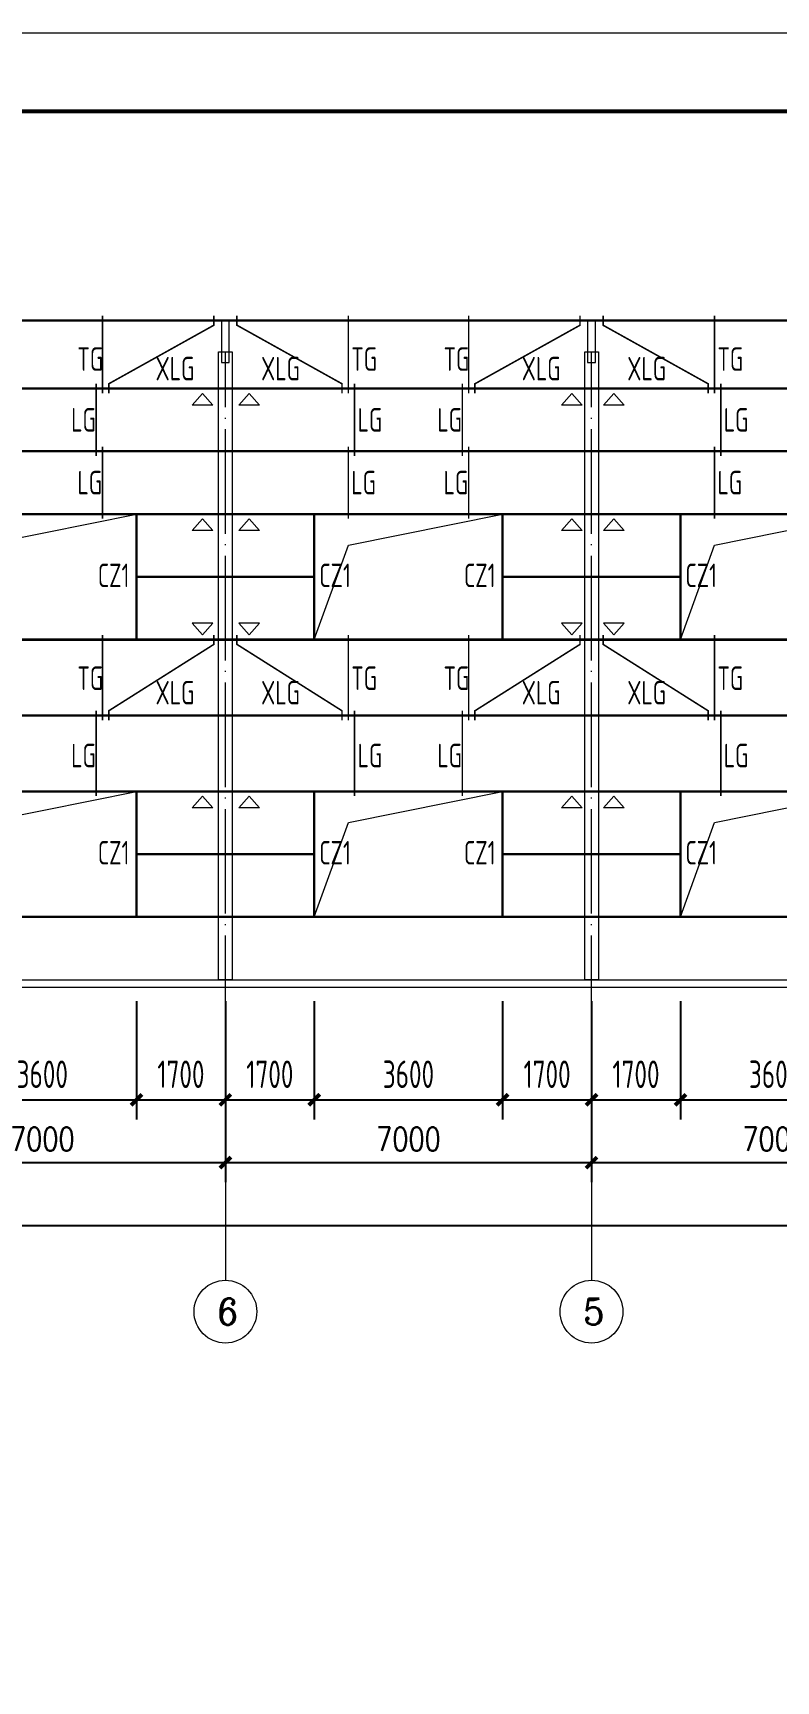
# Model space of a CAD drawing. Header units: millimetres. Extents: x 19781 to 898973, y -947928 to -267362.
# Drawn here: x 506534 to 520740, y -672731 to -641231 of the extents above; entities that cross this region are included whole.
import ezdxf

# ---------------------------------------------------------------- set-up
doc = ezdxf.new("R2010")
doc.units = ezdxf.units.MM
doc.header["$LTSCALE"] = 100
doc.linetypes.add('DOTE', pattern=[2.42, 2, -0.2, 0.02, -0.2])
doc.layers.get('0').update_dxf_attribs({"lineweight": 18})
for name, color, linetype, lineweight in [('10', 7, 'Continuous', 18), ('11000', 4, 'Continuous', 18), ('14', 2, 'Continuous', 18), ('AXIS', 3, 'Continuous', 18), ('AXIS_TEXT', 7, 'Continuous', 18), ('BORDER', 7, 'Continuous', 18), ('DOTE', 1, 'DOTE', 18), ('PUB_DIM', 3, 'Continuous', 18), ('数字', 3, 'Continuous', 20), ('构件号', 1, 'Continuous', 18), ('系杆支撑', 2, 'Continuous', 18)]:
    doc.layers.add(name, color=color, linetype=linetype, lineweight=lineweight)
doc.styles.add('_TCH_AXIS', font='complex.shx', dxfattribs={"bigfont": 'gbcbig.shx'})
doc.styles.add('COMPLEX', font='complex.shx', dxfattribs={"bigfont": 'gbcbig.shx'})
doc.styles.add('dim_font', font='simplex.shx', dxfattribs={"width": 0.8, "bigfont": 'gbcbig.shx'})
doc.styles.add('TSSD_REIN', font='tssdeng.shx', dxfattribs={"width": 0.7, "bigfont": 'hztxt.shx'})
doc.dimstyles.new('DIMN150', dxfattribs={"dimscale": 1.5, "dimtxt": 300, "dimasz": 1, "dimexe": 250, "dimexo": 300, "dimgap": 150, "dimtad": 1, "dimdec": 0, "dimzin": 0, "dimdsep": 46, "dimtxsty": 'dim_font', "dimblk": '_CAXARROW', "dimcen": 0.09, "dimdle": 2, "dimclrt": 7, "dimadec": 0, "dimazin": 0, "dimtfac": 1, "dimtdec": 0, "dimtix": 1, "dimtmove": 2, "dimatfit": 3, "dimfxl": 1, "dimtolj": 1, "dimtzin": 0, "dimarcsym": 0})

# ---------------------------------------------------------------- blocks, each defined once
blk = doc.blocks.new('_DIMX')
blk.add_line((-150, 0), (150, 0))
blk.add_lwpolyline([(-70, -70, 50, 50, 0), (70, 70, 50, 50, 0)], format="xyseb")
blk = doc.blocks.new('*X194')
at = {"layer": 'AXIS', "color": 0, "lineweight": -2, "transparency": 16777216}
for p, q in [((503213, -660934), (503213, -663196)), ((510213, -660934), (510213, -663196)), ((503215, -662821), (510212, -662821))]:
    blk.add_line(p, q, dxfattribs=at)
at = {"layer": 'AXIS', "color": 0, "lineweight": -2, "transparency": 16777216, "xscale": 1.5, "yscale": 1.5, "zscale": 1.5, "rotation": 180}
blk.add_blockref('_DIMX', (503213, -662821), dxfattribs=at)
at = {"layer": 'AXIS', "color": 0, "lineweight": -2, "transparency": 16777216, "xscale": 1.5, "yscale": 1.5, "zscale": 1.5}
blk.add_blockref('_DIMX', (510213, -662821), dxfattribs=at)
at = {"layer": 'AXIS', "color": 7, "transparency": 16777216, "insert": (506713, -662371), "char_height": 450, "width": 3805.71, "attachment_point": 5, "style": 'dim_font'}
blk.add_mtext('7000', dxfattribs=at)
blk = doc.blocks.new('_CAXARROW')
blk.add_hatch(color=0).paths.add_polyline_path([(0, 0), (-1, 0.125), (-1, -0.125)], flags=0)
blk = doc.blocks.new('*X195')
at = {"layer": 'AXIS', "color": 0, "lineweight": -2, "transparency": 16777216}
for p, q in [((510213, -660934), (510213, -663196)), ((517213, -660934), (517213, -663196)), ((510215, -662821), (517212, -662821))]:
    blk.add_line(p, q, dxfattribs=at)
at = {"layer": 'AXIS', "color": 0, "lineweight": -2, "transparency": 16777216, "xscale": 1.5, "yscale": 1.5, "zscale": 1.5, "rotation": 180}
blk.add_blockref('_DIMX', (510213, -662821), dxfattribs=at)
at = {"layer": 'AXIS', "color": 0, "lineweight": -2, "transparency": 16777216, "xscale": 1.5, "yscale": 1.5, "zscale": 1.5}
blk.add_blockref('_DIMX', (517213, -662821), dxfattribs=at)
at = {"layer": 'AXIS', "color": 7, "transparency": 16777216, "insert": (513713, -662371), "char_height": 450, "width": 3805.71, "attachment_point": 5, "style": 'dim_font'}
blk.add_mtext('7000', dxfattribs=at)
blk = doc.blocks.new('*X196')
at = {"layer": 'AXIS', "color": 0, "lineweight": -2, "transparency": 16777216}
for p, q in [((517213, -660934), (517213, -663196)), ((524213, -660934), (524213, -663196)), ((517215, -662821), (524212, -662821))]:
    blk.add_line(p, q, dxfattribs=at)
at = {"layer": 'AXIS', "color": 0, "lineweight": -2, "transparency": 16777216, "xscale": 1.5, "yscale": 1.5, "zscale": 1.5, "rotation": 180}
blk.add_blockref('_DIMX', (517213, -662821), dxfattribs=at)
at = {"layer": 'AXIS', "color": 0, "lineweight": -2, "transparency": 16777216, "xscale": 1.5, "yscale": 1.5, "zscale": 1.5}
blk.add_blockref('_DIMX', (524213, -662821), dxfattribs=at)
at = {"layer": 'AXIS', "color": 7, "transparency": 16777216, "insert": (520713, -662371), "char_height": 450, "width": 3805.71, "attachment_point": 5, "style": 'dim_font'}
blk.add_mtext('7000', dxfattribs=at)
blk = doc.blocks.new('*X200')
at = {"layer": 'AXIS', "color": 0, "lineweight": -2, "transparency": 16777216}
for p, q in [((447213, -661234), (447213, -664396)), ((545213, -661234), (545213, -664396)), ((447215, -664021), (545212, -664021))]:
    blk.add_line(p, q, dxfattribs=at)
at = {"layer": 'AXIS', "color": 0, "lineweight": -2, "transparency": 16777216, "xscale": 1.5, "yscale": 1.5, "zscale": 1.5, "rotation": 180}
blk.add_blockref('_DIMX', (447213, -664021), dxfattribs=at)
at = {"layer": 'AXIS', "color": 0, "lineweight": -2, "transparency": 16777216, "xscale": 1.5, "yscale": 1.5, "zscale": 1.5}
blk.add_blockref('_DIMX', (545213, -664021), dxfattribs=at)
at = {"layer": 'AXIS', "color": 7, "transparency": 16777216, "insert": (496213, -663571), "char_height": 450, "width": 4834.29, "attachment_point": 5, "style": 'dim_font'}
blk.add_mtext('98000', dxfattribs=at)
blk = doc.blocks.new('*X786')
at = {"layer": 'AXIS', "color": 0, "lineweight": -2, "transparency": 16777216}
for p, q in [((504913, -659734), (504913, -661996)), ((508513, -659734), (508513, -661996)), ((504915, -661621), (508512, -661621))]:
    blk.add_line(p, q, dxfattribs=at)
at = {"layer": 'AXIS', "color": 0, "lineweight": -2, "transparency": 16777216, "xscale": 1.5, "yscale": 1.5, "zscale": 1.5, "rotation": 180}
blk.add_blockref('_DIMX', (504913, -661621), dxfattribs=at)
at = {"layer": 'AXIS', "color": 0, "lineweight": -2, "transparency": 16777216, "xscale": 1.5, "yscale": 1.5, "zscale": 1.5}
blk.add_blockref('_DIMX', (508513, -661621), dxfattribs=at)
at = {"layer": 'AXIS', "color": 7, "transparency": 16777216, "insert": (506713, -661133), "char_height": 525, "width": 3885, "attachment_point": 5, "style": 'TSSD_REIN'}
blk.add_mtext('3600', dxfattribs=at)
blk = doc.blocks.new('*X787')
at = {"layer": 'AXIS', "color": 0, "lineweight": -2, "transparency": 16777216}
for p, q in [((508513, -659734), (508513, -661996)), ((510213, -659734), (510213, -661996)), ((508515, -661621), (510212, -661621))]:
    blk.add_line(p, q, dxfattribs=at)
at = {"layer": 'AXIS', "color": 0, "lineweight": -2, "transparency": 16777216, "xscale": 1.5, "yscale": 1.5, "zscale": 1.5, "rotation": 180}
blk.add_blockref('_DIMX', (508513, -661621), dxfattribs=at)
at = {"layer": 'AXIS', "color": 0, "lineweight": -2, "transparency": 16777216, "xscale": 1.5, "yscale": 1.5, "zscale": 1.5}
blk.add_blockref('_DIMX', (510213, -661621), dxfattribs=at)
at = {"layer": 'AXIS', "color": 7, "transparency": 16777216, "insert": (509363, -661133), "char_height": 525, "width": 3727.5, "attachment_point": 5, "style": 'TSSD_REIN'}
blk.add_mtext('1700', dxfattribs=at)
blk = doc.blocks.new('*X788')
at = {"layer": 'AXIS', "color": 0, "lineweight": -2, "transparency": 16777216}
for p, q in [((510213, -659734), (510213, -661996)), ((511913, -659734), (511913, -661996)), ((510215, -661621), (511912, -661621))]:
    blk.add_line(p, q, dxfattribs=at)
at = {"layer": 'AXIS', "color": 0, "lineweight": -2, "transparency": 16777216, "xscale": 1.5, "yscale": 1.5, "zscale": 1.5, "rotation": 180}
blk.add_blockref('_DIMX', (510213, -661621), dxfattribs=at)
at = {"layer": 'AXIS', "color": 0, "lineweight": -2, "transparency": 16777216, "xscale": 1.5, "yscale": 1.5, "zscale": 1.5}
blk.add_blockref('_DIMX', (511913, -661621), dxfattribs=at)
at = {"layer": 'AXIS', "color": 7, "transparency": 16777216, "insert": (511063, -661133), "char_height": 525, "width": 3727.5, "attachment_point": 5, "style": 'TSSD_REIN'}
blk.add_mtext('1700', dxfattribs=at)
blk = doc.blocks.new('*X789')
at = {"layer": 'AXIS', "color": 0, "lineweight": -2, "transparency": 16777216}
for p, q in [((511913, -659734), (511913, -661996)), ((515513, -659734), (515513, -661996)), ((511915, -661621), (515512, -661621))]:
    blk.add_line(p, q, dxfattribs=at)
at = {"layer": 'AXIS', "color": 0, "lineweight": -2, "transparency": 16777216, "xscale": 1.5, "yscale": 1.5, "zscale": 1.5, "rotation": 180}
blk.add_blockref('_DIMX', (511913, -661621), dxfattribs=at)
at = {"layer": 'AXIS', "color": 0, "lineweight": -2, "transparency": 16777216, "xscale": 1.5, "yscale": 1.5, "zscale": 1.5}
blk.add_blockref('_DIMX', (515513, -661621), dxfattribs=at)
at = {"layer": 'AXIS', "color": 7, "transparency": 16777216, "insert": (513713, -661133), "char_height": 525, "width": 3885, "attachment_point": 5, "style": 'TSSD_REIN'}
blk.add_mtext('3600', dxfattribs=at)
blk = doc.blocks.new('*X790')
at = {"layer": 'AXIS', "color": 0, "lineweight": -2, "transparency": 16777216}
for p, q in [((515513, -659734), (515513, -661996)), ((517213, -659734), (517213, -661996)), ((515515, -661621), (517212, -661621))]:
    blk.add_line(p, q, dxfattribs=at)
at = {"layer": 'AXIS', "color": 0, "lineweight": -2, "transparency": 16777216, "xscale": 1.5, "yscale": 1.5, "zscale": 1.5, "rotation": 180}
blk.add_blockref('_DIMX', (515513, -661621), dxfattribs=at)
at = {"layer": 'AXIS', "color": 0, "lineweight": -2, "transparency": 16777216, "xscale": 1.5, "yscale": 1.5, "zscale": 1.5}
blk.add_blockref('_DIMX', (517213, -661621), dxfattribs=at)
at = {"layer": 'AXIS', "color": 7, "transparency": 16777216, "insert": (516363, -661133), "char_height": 525, "width": 3727.5, "attachment_point": 5, "style": 'TSSD_REIN'}
blk.add_mtext('1700', dxfattribs=at)
blk = doc.blocks.new('*X791')
at = {"layer": 'AXIS', "color": 0, "lineweight": -2, "transparency": 16777216}
for p, q in [((517213, -659734), (517213, -661996)), ((518913, -659734), (518913, -661996)), ((517215, -661621), (518912, -661621))]:
    blk.add_line(p, q, dxfattribs=at)
at = {"layer": 'AXIS', "color": 0, "lineweight": -2, "transparency": 16777216, "xscale": 1.5, "yscale": 1.5, "zscale": 1.5, "rotation": 180}
blk.add_blockref('_DIMX', (517213, -661621), dxfattribs=at)
at = {"layer": 'AXIS', "color": 0, "lineweight": -2, "transparency": 16777216, "xscale": 1.5, "yscale": 1.5, "zscale": 1.5}
blk.add_blockref('_DIMX', (518913, -661621), dxfattribs=at)
at = {"layer": 'AXIS', "color": 7, "transparency": 16777216, "insert": (518063, -661133), "char_height": 525, "width": 3727.5, "attachment_point": 5, "style": 'TSSD_REIN'}
blk.add_mtext('1700', dxfattribs=at)
blk = doc.blocks.new('*X792')
at = {"layer": 'AXIS', "color": 0, "lineweight": -2, "transparency": 16777216}
for p, q in [((518913, -659734), (518913, -661996)), ((522513, -659734), (522513, -661996)), ((518915, -661621), (522512, -661621))]:
    blk.add_line(p, q, dxfattribs=at)
at = {"layer": 'AXIS', "color": 0, "lineweight": -2, "transparency": 16777216, "xscale": 1.5, "yscale": 1.5, "zscale": 1.5, "rotation": 180}
blk.add_blockref('_DIMX', (518913, -661621), dxfattribs=at)
at = {"layer": 'AXIS', "color": 0, "lineweight": -2, "transparency": 16777216, "xscale": 1.5, "yscale": 1.5, "zscale": 1.5}
blk.add_blockref('_DIMX', (522513, -661621), dxfattribs=at)
at = {"layer": 'AXIS', "color": 7, "transparency": 16777216, "insert": (520713, -661133), "char_height": 525, "width": 3885, "attachment_point": 5, "style": 'TSSD_REIN'}
blk.add_mtext('3600', dxfattribs=at)
blk = doc.blocks.new('_AXISO')
blk.add_circle((0, 0), 0.5)
at = {"layer": 'AXIS_TEXT', "style": 'COMPLEX', "width": 1.04167}
blk.add_attdef('A', (-0.25, -0.28), '', height=0.56, dxfattribs=at)

msp = doc.modelspace()

# ---------------------------------------------------------------- linework, layer by layer
at = {"layer": '10', "ltscale": 100}
for points in [[(510083.21, -647326.53), (510343.21, -647326.53), (510343.21, -659326.53), (510083.21, -659326.53)], [(517083.21, -647326.53), (517343.21, -647326.53), (517343.21, -659326.53), (517083.21, -659326.53)]]:
    msp.add_lwpolyline(points, close=True, dxfattribs=at)
at = {"layer": '11000', "ltscale": 100}
msp.add_lwpolyline([(447013.21, -659326.53), (545413.21, -659326.53), (545713.21, -659476.53), (446713.21, -659476.53)], close=True, dxfattribs=at)
at = {"layer": '14', "ltscale": 100}
for p, q in [((505564.21, -651022.53), (508513.21, -650426.53)), ((512564.21, -651022.53), (515513.21, -650426.53)), ((519564.21, -651022.53), (522513.21, -650426.53)), ((511913.21, -652826.53), (512564.21, -651022.53)), ((518913.21, -652826.53), (519564.21, -651022.53)), ((505564.21, -656322.53), (508513.21, -655726.53)), ((512564.21, -656322.53), (515513.21, -655726.53)), ((519564.21, -656322.53), (522513.21, -655726.53)), ((511913.21, -658126.53), (512564.21, -656322.53)), ((518913.21, -658126.53), (519564.21, -656322.53))]:
    msp.add_line(p, q, dxfattribs=at)
for points in [[(510288.21, -647526.53), (510288.21, -646726.53), (510138.21, -646726.53), (510138.21, -647526.53)], [(517288.21, -647526.53), (517288.21, -646726.53), (517138.21, -646726.53), (517138.21, -647526.53)]]:
    msp.add_lwpolyline(points, close=True, dxfattribs=at)
at = {"layer": 'AXIS'}
for p, q in [((510213.21, -660483.53), (510213.21, -665070.53)), ((517213.21, -660483.53), (517213.21, -665070.53))]:
    msp.add_line(p, q, dxfattribs=at)
at = {"layer": 'BORDER'}
msp.add_lwpolyline([(431826, -704230.53), (431826, -641230.53), (565476, -641230.53), (565476, -704230.53)], close=True, dxfattribs=at)
msp.add_lwpolyline([(435576, -702730.53, 75, 75, 0), (435576, -642730.53, 75, 75, 0), (563976, -642730.53, 75, 75, 0), (563976, -702730.53, 75, 75, 0)], format="xyseb", close=True, dxfattribs=at)
at = {"layer": 'DOTE', "linetype": 'DOTE', "ltscale": 10}
for p, q in [((510213.21, -660483.53), (510213.21, -647326.53)), ((517213.21, -660483.53), (517213.21, -647326.53))]:
    msp.add_line(p, q, dxfattribs=at)
at = {"layer": 'PUB_DIM', "color": 6, "linetype": 'Continuous'}
for points in [[(509578.2, -648342.53), (509776.56, -648119.91), (509974.91, -648342.53)], [(510470.2, -648342.53), (510668.56, -648119.91), (510866.91, -648342.53)], [(516637.2, -648342.53), (516835.56, -648119.91), (517033.91, -648342.53)], [(517439.2, -648342.53), (517637.56, -648119.91), (517835.91, -648342.53)], [(509578.2, -650742.53), (509776.56, -650519.91), (509974.91, -650742.53)], [(510470.2, -650742.53), (510668.56, -650519.91), (510866.91, -650742.53)], [(516637.2, -650742.53), (516835.56, -650519.91), (517033.91, -650742.53)], [(517439.2, -650742.53), (517637.56, -650519.91), (517835.91, -650742.53)], [(509578.2, -652510.53), (509776.56, -652733.15), (509974.91, -652510.53)], [(510470.2, -652510.53), (510668.56, -652733.15), (510866.91, -652510.53)], [(516637.2, -652510.53), (516835.56, -652733.15), (517033.91, -652510.53)], [(517439.2, -652510.53), (517637.56, -652733.15), (517835.91, -652510.53)], [(509578.2, -656042.53), (509776.56, -655819.91), (509974.91, -656042.53)], [(510470.2, -656042.53), (510668.56, -655819.91), (510866.91, -656042.53)], [(516637.2, -656042.53), (516835.56, -655819.91), (517033.91, -656042.53)], [(517439.2, -656042.53), (517637.56, -655819.91), (517835.91, -656042.53)]]:
    msp.add_lwpolyline(points, close=True, dxfattribs=at)
at = {"layer": '构件号'}
for points in [[(545413.21, -646726.53, 45, 45, 0), (447013.21, -646726.53, 45, 45, 0)], [(545413.21, -648026.53, 45, 45, 0), (447013.21, -648026.53, 45, 45, 0)], [(545413.21, -649226.53, 45, 45, 0), (447013.21, -649226.53, 45, 45, 0)], [(545413.21, -650426.53, 45, 45, 0), (447013.21, -650426.53, 45, 45, 0)], [(508513.21, -652826.53, 45, 45, 0), (508513.21, -650426.53, 45, 45, 0)], [(511913.21, -652826.53, 45, 45, 0), (511913.21, -650426.53, 45, 45, 0)], [(515513.21, -652826.53, 45, 45, 0), (515513.21, -650426.53, 45, 45, 0)], [(518913.21, -652826.53, 45, 45, 0), (518913.21, -650426.53, 45, 45, 0)], [(511913.21, -651626.53, 45, 45, 0), (508513.21, -651626.53, 45, 45, 0)], [(518913.21, -651626.53, 45, 45, 0), (515513.21, -651626.53, 45, 45, 0)], [(545413.21, -652826.53, 45, 45, 0), (447013.21, -652826.53, 45, 45, 0)], [(545413.21, -654276.53, 45, 45, 0), (447013.21, -654276.53, 45, 45, 0)], [(525143.21, -655726.53, 45, 45, 0), (495283.21, -655726.53, 45, 45, 0)], [(508513.21, -658126.53, 45, 45, 0), (508513.21, -655726.53, 45, 45, 0)], [(511913.21, -658126.53, 45, 45, 0), (511913.21, -655726.53, 45, 45, 0)], [(515513.21, -658126.53, 45, 45, 0), (515513.21, -655726.53, 45, 45, 0)], [(518913.21, -658126.53, 45, 45, 0), (518913.21, -655726.53, 45, 45, 0)], [(511913.21, -656926.53, 45, 45, 0), (508513.21, -656926.53, 45, 45, 0)], [(518913.21, -656926.53, 45, 45, 0), (515513.21, -656926.53, 45, 45, 0)], [(525143.21, -658126.53, 45, 45, 0), (495283.21, -658126.53, 45, 45, 0)]]:
    msp.add_lwpolyline(points, format="xyseb", dxfattribs=at)
at = {"layer": '系杆支撑'}
for points in [[(507863.21, -648116.69, 30, 30, 0), (507863.21, -646636.71, 30, 30, 0)], [(509993.09, -646636.71, 30, 30, 0), (509993.09, -646816.34, 30, 30, 0), (507983.21, -647936.36, 30, 30, 0), (507983.21, -648116.69, 30, 30, 0)], [(510433.33, -646636.71, 30, 30, 0), (510433.33, -646816.34, 30, 30, 0), (512443.21, -647936.36, 30, 30, 0), (512443.21, -648116.69, 30, 30, 0)], [(512563.21, -648116.69, 30, 30, 0), (512563.21, -646636.71, 30, 30, 0)], [(514863.21, -648116.69, 30, 30, 0), (514863.21, -646636.71, 30, 30, 0)], [(516993.09, -646636.71, 30, 30, 0), (516993.09, -646816.34, 30, 30, 0), (514983.21, -647936.36, 30, 30, 0), (514983.21, -648116.69, 30, 30, 0)], [(517433.33, -646636.71, 30, 30, 0), (517433.33, -646816.34, 30, 30, 0), (519443.21, -647936.36, 30, 30, 0), (519443.21, -648116.69, 30, 30, 0)], [(519563.21, -648116.69, 30, 30, 0), (519563.21, -646636.71, 30, 30, 0)], [(507743.21, -649316.69, 30, 30, 0), (507743.21, -647936.71, 30, 30, 0)], [(512683.21, -649316.69, 30, 30, 0), (512683.21, -647936.71, 30, 30, 0)], [(514743.21, -649316.69, 30, 30, 0), (514743.21, -647936.71, 30, 30, 0)], [(519683.21, -649316.69, 30, 30, 0), (519683.21, -647936.71, 30, 30, 0)], [(507863.21, -650516.69, 30, 30, 0), (507863.21, -649136.71, 30, 30, 0)], [(512563.21, -650516.69, 30, 30, 0), (512563.21, -649136.71, 30, 30, 0)], [(514863.21, -650516.69, 30, 30, 0), (514863.21, -649136.71, 30, 30, 0)], [(519563.21, -650516.69, 30, 30, 0), (519563.21, -649136.71, 30, 30, 0)], [(507863.21, -654366.69, 30, 30, 0), (507863.21, -652736.71, 30, 30, 0)], [(509993.09, -652736.71, 30, 30, 0), (509993.09, -652916.34, 30, 30, 0), (507983.21, -654186.36, 30, 30, 0), (507983.21, -654366.69, 30, 30, 0)], [(510433.33, -652736.71, 30, 30, 0), (510433.33, -652916.34, 30, 30, 0), (512443.21, -654186.36, 30, 30, 0), (512443.21, -654366.69, 30, 30, 0)], [(512563.21, -654366.69, 30, 30, 0), (512563.21, -652736.71, 30, 30, 0)], [(514863.21, -654366.69, 30, 30, 0), (514863.21, -652736.71, 30, 30, 0)], [(516993.09, -652736.71, 30, 30, 0), (516993.09, -652916.34, 30, 30, 0), (514983.21, -654186.36, 30, 30, 0), (514983.21, -654366.69, 30, 30, 0)], [(517433.33, -652736.71, 30, 30, 0), (517433.33, -652916.34, 30, 30, 0), (519443.21, -654186.36, 30, 30, 0), (519443.21, -654366.69, 30, 30, 0)], [(519563.21, -654366.69, 30, 30, 0), (519563.21, -652736.71, 30, 30, 0)], [(507743.21, -655816.69, 30, 30, 0), (507743.21, -654186.71, 30, 30, 0)], [(512683.21, -655816.69, 30, 30, 0), (512683.21, -654186.71, 30, 30, 0)], [(514743.21, -655816.69, 30, 30, 0), (514743.21, -654186.71, 30, 30, 0)], [(519683.21, -655816.69, 30, 30, 0), (519683.21, -654186.71, 30, 30, 0)]]:
    msp.add_lwpolyline(points, format="xyseb", dxfattribs=at)

# ---------------------------------------------------------------- block references
at = {"layer": 'AXIS'}
ref = msp.add_blockref('_AXISO', (510213.21, -665670.53), dxfattribs=dict(at, xscale=1200, yscale=1200, zscale=1200))
ref.add_attrib('A', '6', (510056.56, -665923.57), dxfattribs={"layer": 'AXIS_TEXT', "height": 506.08, "style": '_TCH_AXIS', "width": 0.928571})
ref = msp.add_blockref('_AXISO', (517213.21, -665670.53), dxfattribs=dict(at, xscale=1200, yscale=1200, zscale=1200))
ref.add_attrib('A', '5', (517056.56, -665923.57), dxfattribs={"layer": 'AXIS_TEXT', "height": 506.08, "style": '_TCH_AXIS', "width": 0.928571})

# ---------------------------------------------------------------- texts
at = {"layer": '数字', "ltscale": 100, "style": 'TSSD_REIN', "width": 0.7}
for s, p in [('TG', (507384.58, -647688.3)), ('TG', (512620.58, -647688.3)), ('TG', (514384.58, -647688.3)), ('TG', (519620.58, -647688.3)), ('XLG', (508877.79, -647870.95)), ('XLG', (510895.79, -647870.95)), ('XLG', (515877.79, -647870.95)), ('XLG', (517895.79, -647870.95)), ('LG', (507264.58, -648850.3)), ('LG', (512740.58, -648850.3)), ('LG', (514264.58, -648850.3)), ('LG', (519740.58, -648850.3)), ('LG', (507384.58, -650050.3)), ('LG', (512620.58, -650050.3)), ('LG', (514384.58, -650050.3)), ('LG', (519620.58, -650050.3)), ('CZ1', (507774.2, -651823.14)), ('CZ1', (512008.2, -651823.14)), ('CZ1', (514774.2, -651823.14)), ('CZ1', (519008.2, -651823.14)), ('TG', (507384.58, -653788.3)), ('XLG', (508877.79, -654064.95)), ('XLG', (510895.79, -654064.95)), ('TG', (512620.58, -653788.3)), ('TG', (514384.58, -653788.3)), ('XLG', (515877.79, -654064.95)), ('XLG', (517895.79, -654064.95)), ('TG', (519620.58, -653788.3)), ('LG', (507264.58, -655266.3)), ('LG', (512740.58, -655266.3)), ('LG', (514264.58, -655266.3)), ('LG', (519740.58, -655266.3)), ('CZ1', (507774.2, -657123.14)), ('CZ1', (512008.2, -657123.14)), ('CZ1', (514774.2, -657123.14)), ('CZ1', (519008.2, -657123.14))]:
    msp.add_text(s, height=450, dxfattribs=at).set_placement(p)

# ---------------------------------------------------------------- dimensions: what is measured, and where the dimension line sits
at = {"layer": 'AXIS'}
for base, p1, p2, override, picture, middle in [((508513.21, -661620.53), (504913.21, -659283.53), (508513.21, -659283.53), {"dimtxt": 350, "dimtxsty": 'TSSD_REIN', "dimsah": 1, "dimtzin": 0}, '*X786', (506713.21, -661133.03)), ((510213.21, -661620.53), (508513.21, -659283.53), (510213.21, -659283.53), {"dimtxt": 350, "dimtxsty": 'TSSD_REIN', "dimsah": 1, "dimtzin": 0}, '*X787', (509363.21, -661133.03)), ((511913.21, -661620.53), (510213.21, -659283.53), (511913.21, -659283.53), {"dimtxt": 350, "dimtxsty": 'TSSD_REIN', "dimsah": 1, "dimtzin": 0}, '*X788', (511063.21, -661133.03)), ((515513.21, -661620.53), (511913.21, -659283.53), (515513.21, -659283.53), {"dimtxt": 350, "dimtxsty": 'TSSD_REIN', "dimsah": 1, "dimtzin": 0}, '*X789', (513713.21, -661133.03)), ((517213.21, -661620.53), (515513.21, -659283.53), (517213.21, -659283.53), {"dimtxt": 350, "dimtxsty": 'TSSD_REIN', "dimsah": 1, "dimtzin": 0}, '*X790', (516363.21, -661133.03)), ((518913.21, -661620.53), (517213.21, -659283.53), (518913.21, -659283.53), {"dimtxt": 350, "dimtxsty": 'TSSD_REIN', "dimsah": 1, "dimtzin": 0}, '*X791', (518063.21, -661133.03)), ((522513.21, -661620.53), (518913.21, -659283.53), (522513.21, -659283.53), {"dimtxt": 350, "dimtxsty": 'TSSD_REIN', "dimsah": 1, "dimtzin": 0}, '*X792', (520713.21, -661133.03)), ((510213.21, -662820.53), (503213.21, -660483.53), (510213.21, -660483.53), {"dimsah": 1, "dimtzin": 0}, '*X194', (506713.21, -662370.53)), ((517213.21, -662820.53), (510213.21, -660483.53), (517213.21, -660483.53), {"dimsah": 1, "dimtzin": 0}, '*X195', (513713.21, -662370.53)), ((524213.21, -662820.53), (517213.21, -660483.53), (524213.21, -660483.53), {"dimsah": 1, "dimtzin": 0}, '*X196', (520713.21, -662370.53)), ((545213.21, -664020.53), (447213.21, -660783.53), (545213.21, -660783.53), {"dimsah": 1, "dimtzin": 0}, '*X200', (496213.21, -663570.53))]:
    dim = msp.add_linear_dim(base=base, p1=p1, p2=p2, dimstyle='DIMN150', override=override, dxfattribs=at)
    dim.commit()
    dim.dimension.update_dxf_attribs({"geometry": picture, "text_midpoint": middle})

doc.saveas('drawing.dxf')
